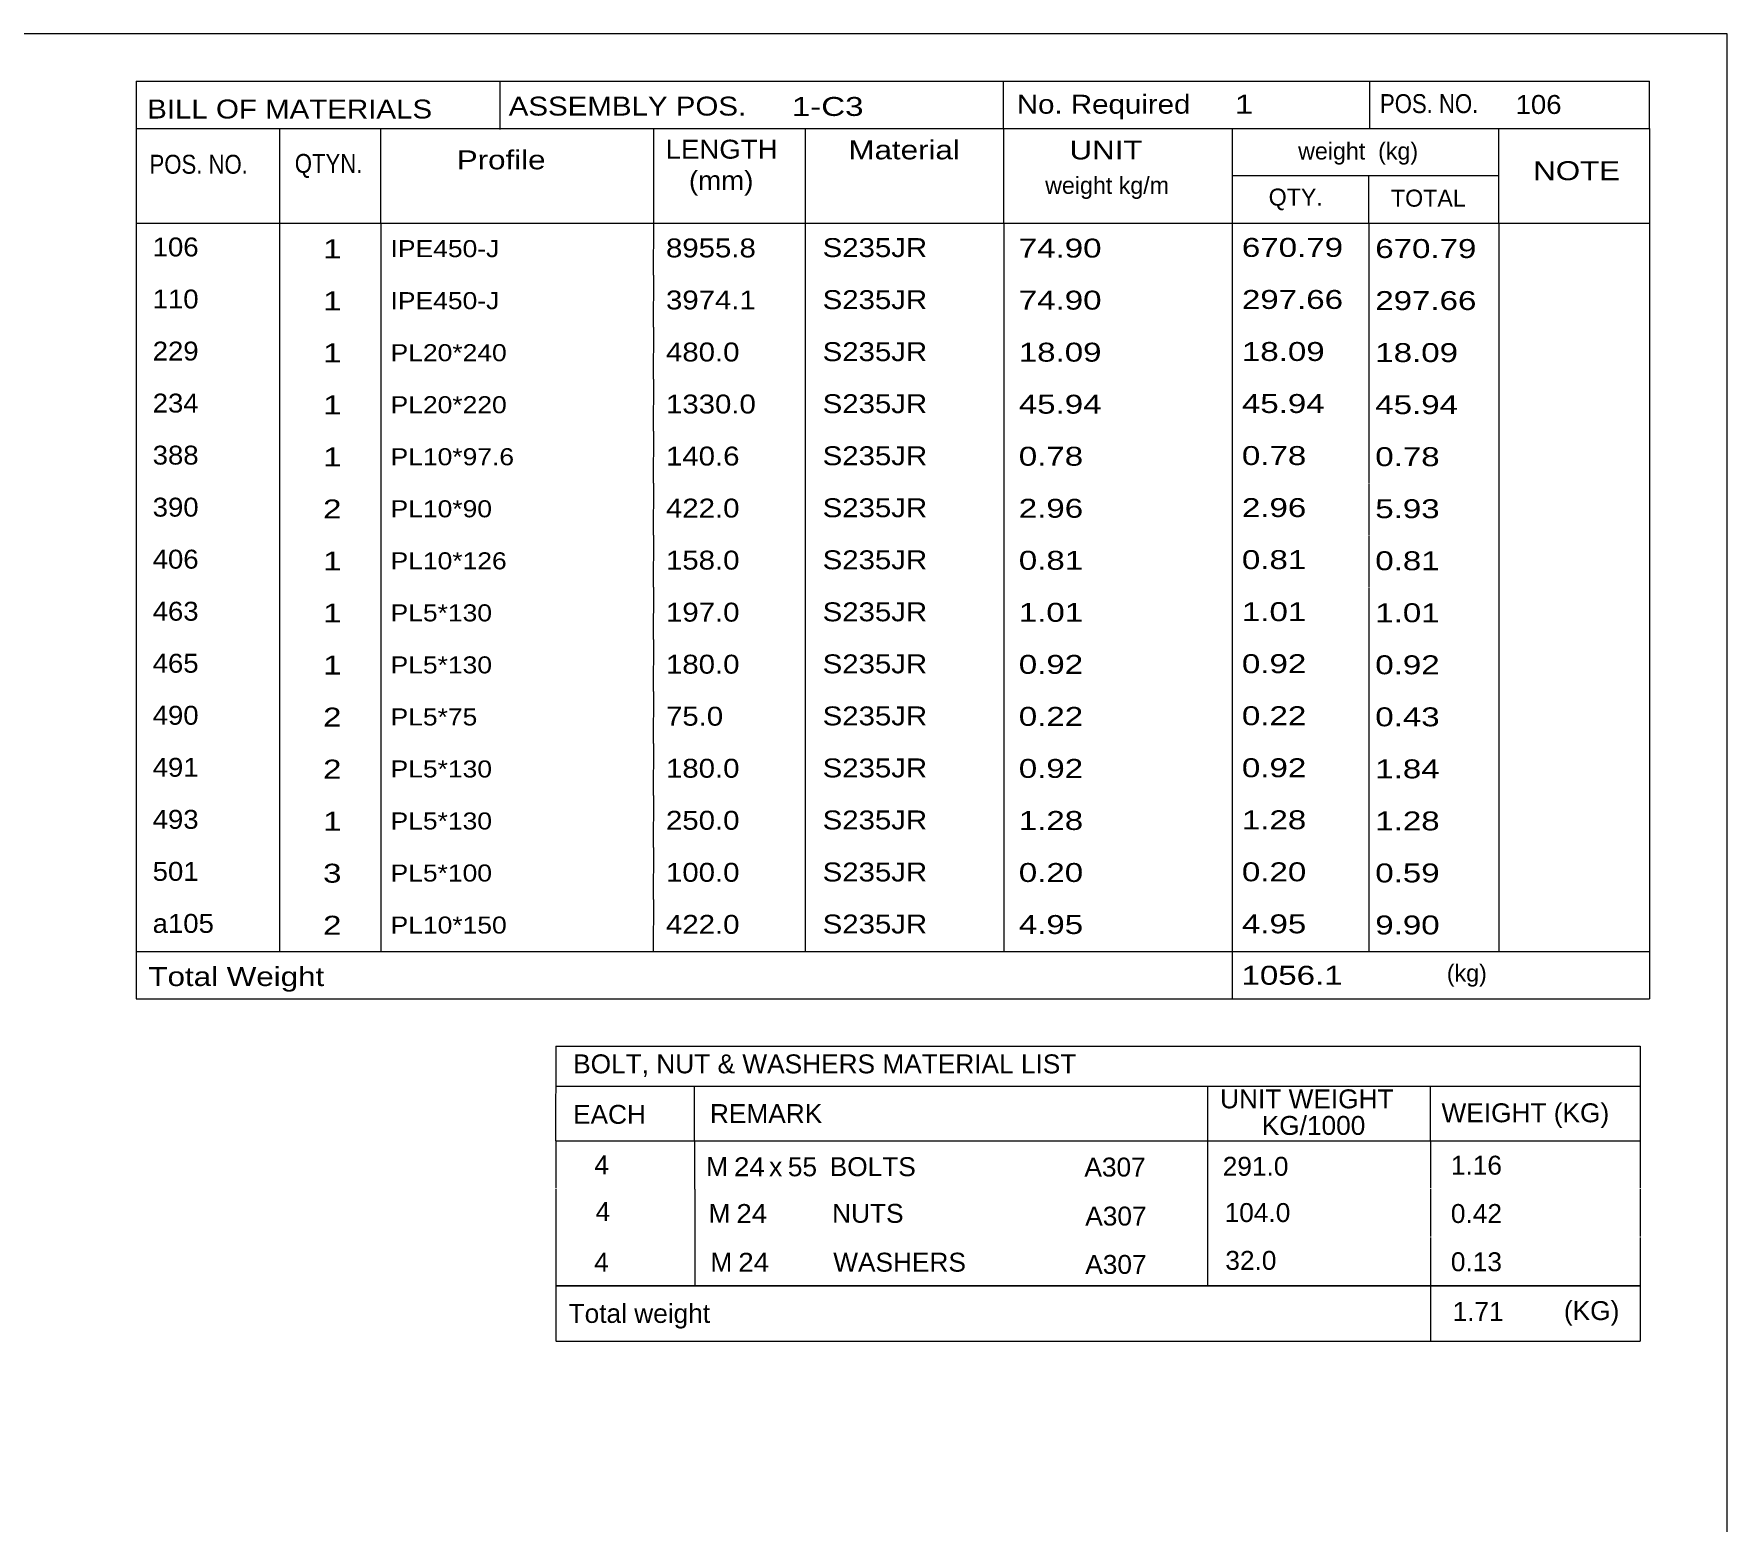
# Model space of a CAD drawing. Header units: millimetres. Extents: x 2 to 579, y 1 to 825.
# Drawn here: x 382.1 to 579, y 652 to 825 of the extents above; entities that cross this region are included whole.
import ezdxf

# ---------------------------------------------------------------- set-up
doc = ezdxf.new("R2010")
doc.units = ezdxf.units.MM
doc.linetypes.add('XKITLINE00', pattern=[0])
doc.layers.add('DrawingSheet', color=5, linetype='Continuous', lineweight=0)
doc.layers.add('OtherObjectType', color=7, linetype='Continuous', lineweight=0)
doc.styles.add('ARIAL_NARROW', font='ARIALN.TTF')

# ---------------------------------------------------------------- blocks, each defined once
blk = doc.blocks.new('*A103')
at = {"layer": 'DrawingSheet', "color": 5, "linetype": 'XKITLINE00', "lineweight": 0}
for p, q in [((579, 825), (5, 825)), ((579, 5), (579, 825))]:
    blk.add_line(p, q, dxfattribs=at)
blk = doc.blocks.new('*A104')
at = {"layer": 'OtherObjectType', "color": 7, "linetype": 'XKITLINE00', "lineweight": 0}
for p, q in [((442.76, 707.3), (442.75, 696.3)), ((442.76, 707.3), (568.88, 707.3)), ((568.88, 707.3), (568.88, 696.3)), ((442.75, 702.65), (568.88, 702.65)), ((458.87, 702.66), (458.87, 696.3)), ((518.57, 702.66), (518.57, 696.3)), ((544.47, 702.64), (544.47, 696.3)), ((442.76, 696.27), (442.76, 690.77)), ((442.77, 696.3), (568.88, 696.3)), ((458.92, 696.3), (458.92, 690.68)), ((518.57, 696.3), (518.57, 690.68)), ((544.5, 696.3), (544.5, 690.8)), ((568.88, 696.3), (568.88, 690.8)), ((442.79, 690.68), (442.79, 685.07)), ((458.95, 690.68), (458.95, 685.06)), ((518.57, 690.68), (518.57, 685.06)), ((544.5, 690.68), (544.5, 685.18)), ((568.88, 690.68), (568.88, 685.18)), ((442.79, 685.05), (442.79, 679.48)), ((458.95, 685.06), (458.95, 679.44)), ((518.57, 685.06), (518.57, 679.44)), ((544.5, 685.06), (544.5, 679.45)), ((568.88, 685.06), (568.88, 679.45)), ((568.88, 679.45), (442.75, 679.48)), ((442.78, 679.44), (442.78, 673.04)), ((442.85, 679.44), (568.87, 679.44)), ((544.5, 679.41), (544.5, 672.99)), ((568.87, 679.41), (568.87, 673)), ((442.77, 673), (568.87, 673))]:
    blk.add_line(p, q, dxfattribs=at)
at = {"layer": 'OtherObjectType', "color": 7, "style": 'ARIAL_NARROW'}
for s, width, p in [('BOLT, NUT & WASHERS MATERIAL LIST', 1.211571, (444.79, 704.14)), ('UNIT WEIGHT', 1.211571, (520.03, 700.07)), ('EACH', 1.211571, (444.78, 698.27)), ('REMARK', 1.211571, (460.7, 698.36)), (' KG/1000', 1.211571, (524.02, 696.98)), ('WEIGHT (KG)', 1.211571, (545.78, 698.45)), ('4', 1.211571, (447.26, 692.4)), ('M', 1.211571, (460.26, 692.2)), ('24', 1.275, (463.5, 692.18)), ('x', 1.211571, (467.58, 692.18)), ('55', 1.211571, (469.76, 692.17)), ('BOLTS', 1.211571, (474.63, 692.19)), ('A307', 1.211571, (504.25, 692.14)), ('291.0', 1.211571, (520.34, 692.23)), ('1.16', 1.211571, (546.87, 692.36)), ('4', 1.211571, (447.4, 686.96)), ('M', 1.211571, (460.54, 686.76)), ('24', 1.275, (463.78, 686.74)), ('NUTS', 1.211571, (474.91, 686.76)), ('A307', 1.211571, (504.35, 686.44)), ('104.0', 1.211571, (520.56, 686.85)), ('0.42', 1.211571, (546.87, 686.74)), ('32.0', 1.211571, (520.64, 681.29)), ('0.13', 1.211571, (546.87, 681.13)), ('4', 1.211571, (447.24, 681.09)), ('M', 1.211571, (460.76, 681.09)), ('24', 1.275, (464, 681.07)), ('WASHERS', 1.211571, (475.04, 681.08)), ('A307', 1.211571, (504.35, 680.82)), ('Total weight', 1.211571, (444.26, 675.12)), ('1.71', 1.211571, (547.07, 675.35)), ('(KG)', 1.211571, (560.02, 675.45))]:
    blk.add_text(s, height=2.2, dxfattribs=dict(at, width=width)).set_placement(p)
blk = doc.blocks.new('*A109')
at = {"layer": 'OtherObjectType', "color": 7, "linetype": 'XKITLINE00', "lineweight": 0}
for p, q in [((393.98, 819.5), (569.98, 819.5)), ((393.98, 819.5), (393.98, 808.5)), ((436.26, 819.42), (436.26, 813.87)), ((494.85, 814), (494.85, 819.5)), ((537.43, 813.96), (537.43, 819.42)), ((569.98, 814), (569.98, 819.5)), ((393.98, 814), (569.98, 814)), ((410.64, 814), (410.64, 803)), ((422.4, 813.98), (422.4, 803.03)), ((454.12, 813.99), (454.13, 803)), ((471.78, 813.98), (471.78, 803)), ((494.85, 813.98), (494.85, 803)), ((521.43, 814), (521.43, 803)), ((552.42, 814), (552.42, 803)), ((569.98, 814), (569.98, 808.5)), ((393.98, 808.5), (393.98, 803)), ((521.45, 808.52), (552.45, 808.52)), ((537.28, 808.52), (537.28, 803)), ((569.98, 808.5), (569.98, 803)), ((393.98, 803), (569.98, 803)), ((393.98, 803), (393.98, 796.95)), ((410.63, 803), (410.63, 796.95)), ((422.44, 802.99), (422.44, 796.95)), ((454.12, 803), (454.11, 796.95)), ((471.79, 803), (471.79, 796.95)), ((494.87, 803), (494.87, 796.95)), ((521.44, 803), (521.44, 796.95)), ((537.33, 802.95), (537.33, 796.95)), ((552.43, 803), (552.43, 796.95)), ((569.98, 803), (569.98, 796.95)), ((393.98, 796.95), (393.98, 790.9)), ((410.63, 796.95), (410.63, 790.9)), ((422.44, 796.94), (422.44, 790.9)), ((454.12, 796.95), (454.11, 790.9)), ((471.79, 796.95), (471.79, 790.9)), ((494.87, 796.95), (494.87, 790.9)), ((521.44, 796.95), (521.44, 790.9)), ((537.33, 796.9), (537.33, 790.9)), ((552.43, 796.95), (552.43, 790.9)), ((569.98, 796.95), (569.98, 790.9)), ((393.98, 790.9), (393.98, 784.85)), ((410.63, 790.9), (410.63, 784.85)), ((422.44, 790.89), (422.44, 784.85)), ((454.12, 790.9), (454.11, 784.85)), ((471.79, 790.9), (471.79, 784.85)), ((494.87, 790.9), (494.87, 784.85)), ((521.44, 790.9), (521.44, 784.85)), ((537.33, 790.85), (537.33, 784.85)), ((552.43, 790.9), (552.43, 784.85)), ((569.98, 790.9), (569.98, 784.85)), ((393.98, 784.85), (393.98, 778.8)), ((410.63, 784.85), (410.63, 778.8)), ((422.44, 784.84), (422.44, 778.8)), ((454.12, 784.85), (454.11, 778.8)), ((471.79, 784.85), (471.79, 778.8)), ((494.87, 784.85), (494.87, 778.8)), ((521.44, 784.85), (521.44, 778.8)), ((537.33, 784.8), (537.33, 778.8)), ((552.43, 784.85), (552.43, 778.8)), ((569.98, 784.85), (569.98, 778.8)), ((393.98, 778.8), (393.98, 772.75)), ((410.63, 778.8), (410.63, 772.75)), ((422.44, 778.79), (422.44, 772.75)), ((454.12, 778.8), (454.11, 772.75)), ((471.79, 778.8), (471.79, 772.75)), ((494.87, 778.8), (494.87, 772.75)), ((521.44, 778.8), (521.44, 772.75)), ((537.33, 778.75), (537.33, 772.75)), ((552.43, 778.8), (552.43, 772.75)), ((569.98, 778.8), (569.98, 772.75)), ((393.98, 772.75), (393.98, 766.7)), ((410.63, 772.75), (410.63, 766.7)), ((422.44, 772.74), (422.44, 766.7)), ((454.12, 772.75), (454.11, 766.7)), ((471.79, 772.75), (471.79, 766.7)), ((494.87, 772.75), (494.87, 766.7)), ((521.44, 772.75), (521.44, 766.7)), ((537.33, 772.7), (537.33, 766.7)), ((552.43, 772.75), (552.43, 766.7)), ((569.98, 772.75), (569.98, 766.7)), ((393.98, 766.7), (393.98, 760.65)), ((410.63, 766.7), (410.63, 760.65)), ((422.44, 766.69), (422.44, 760.65)), ((454.12, 766.7), (454.11, 760.65)), ((471.79, 766.7), (471.79, 760.65)), ((494.87, 766.7), (494.87, 760.65)), ((521.44, 766.7), (521.44, 760.65)), ((537.33, 766.65), (537.33, 760.65)), ((552.43, 766.7), (552.43, 760.65)), ((569.98, 766.7), (569.98, 760.65)), ((393.98, 760.65), (393.98, 754.6)), ((410.63, 760.65), (410.63, 754.6)), ((422.44, 760.64), (422.44, 754.6)), ((454.12, 760.65), (454.11, 754.6)), ((471.79, 760.65), (471.79, 754.6)), ((494.87, 760.65), (494.87, 754.6)), ((521.44, 760.65), (521.44, 754.6)), ((537.33, 760.6), (537.33, 754.6)), ((552.43, 760.65), (552.43, 754.6)), ((569.98, 760.65), (569.98, 754.6)), ((393.98, 754.6), (393.98, 748.55)), ((410.63, 754.6), (410.63, 748.55)), ((422.44, 754.59), (422.44, 748.55)), ((454.12, 754.6), (454.11, 748.55)), ((471.79, 754.6), (471.79, 748.55)), ((494.87, 754.6), (494.87, 748.55)), ((521.44, 754.6), (521.44, 748.55)), ((537.33, 754.55), (537.33, 748.55)), ((552.43, 754.6), (552.43, 748.55)), ((569.98, 754.6), (569.98, 748.55)), ((393.98, 748.55), (393.98, 742.5)), ((410.63, 748.55), (410.63, 742.5)), ((422.44, 748.54), (422.44, 742.5)), ((454.12, 748.55), (454.11, 742.5)), ((471.79, 748.55), (471.79, 742.5)), ((494.87, 748.55), (494.87, 742.5)), ((521.44, 748.55), (521.44, 742.5)), ((537.33, 748.5), (537.33, 742.5)), ((552.43, 748.55), (552.43, 742.5)), ((569.98, 748.55), (569.98, 742.5)), ((393.98, 742.5), (393.98, 736.45)), ((410.63, 742.5), (410.63, 736.45)), ((422.44, 742.49), (422.44, 736.45)), ((454.12, 742.5), (454.11, 736.45)), ((471.79, 742.5), (471.79, 736.45)), ((494.87, 742.5), (494.87, 736.45)), ((521.44, 742.5), (521.44, 736.45)), ((537.33, 742.45), (537.33, 736.45)), ((552.43, 742.5), (552.43, 736.45)), ((569.98, 742.5), (569.98, 736.45)), ((393.98, 736.45), (393.98, 730.4)), ((410.63, 736.45), (410.63, 730.4)), ((422.44, 736.44), (422.44, 730.4)), ((454.12, 736.45), (454.11, 730.4)), ((471.79, 736.45), (471.79, 730.4)), ((494.87, 736.45), (494.87, 730.4)), ((521.44, 736.45), (521.44, 730.4)), ((537.33, 736.4), (537.33, 730.4)), ((552.43, 736.45), (552.43, 730.4)), ((569.98, 736.45), (569.98, 730.4)), ((393.98, 730.4), (393.98, 724.35)), ((410.63, 730.4), (410.63, 724.35)), ((422.44, 730.39), (422.44, 724.35)), ((454.12, 730.4), (454.11, 724.35)), ((471.79, 730.4), (471.79, 724.35)), ((494.87, 730.4), (494.87, 724.35)), ((521.44, 730.4), (521.44, 724.35)), ((537.33, 730.35), (537.33, 724.35)), ((552.43, 730.4), (552.43, 724.35)), ((569.98, 730.4), (569.98, 724.35)), ((393.98, 724.35), (393.98, 718.3)), ((410.63, 724.35), (410.63, 718.3)), ((422.44, 724.34), (422.44, 718.3)), ((454.12, 724.35), (454.11, 718.3)), ((471.79, 724.35), (471.79, 718.3)), ((494.87, 724.35), (494.87, 718.3)), ((521.44, 724.35), (521.44, 718.3)), ((537.33, 724.3), (537.33, 718.3)), ((552.43, 724.35), (552.43, 718.3)), ((569.98, 724.35), (569.98, 718.3)), ((393.98, 718.3), (569.98, 718.3)), ((393.98, 718.3), (393.98, 712.8)), ((521.44, 718.3), (521.44, 712.8)), ((569.98, 718.3), (569.98, 712.8)), ((393.98, 712.8), (569.98, 712.8))]:
    blk.add_line(p, q, dxfattribs=at)
at = {"layer": 'OtherObjectType', "color": 7, "style": 'ARIAL_NARROW'}
for s, height, width, p in [('BILL OF MATERIALS', 2.2, 1.36, (395.25, 815.16)), ('ASSEMBLY POS.', 2.2, 1.36, (437.3, 815.5)), ('1-C3', 2.2, 1.525501, (470.23, 815.46)), ('No. Required', 2.2, 1.36, (496.39, 815.72)), ('1', 2.2, 1.525501, (521.75, 815.72)), ('POS. NO.', 2.2, 1.02, (538.63, 815.79)), ('106', 2.2, 1.270501, (554.4, 815.69)), ('Profile', 2.2, 1.445, (431.26, 809.25)), ('LENGTH', 2.2, 1.275, (455.54, 810.49)), ('Material', 2.2, 1.445, (476.81, 810.41)), ('UNIT', 2.2, 1.445, (502.52, 810.4)), ('weight  (kg)', 1.98, 1.19, (529.11, 810.39)), ('POS. NO.', 2.2, 1.02, (395.53, 808.74)), ('QTYN.', 2.2, 1.02, (412.42, 808.84)), ('NOTE', 2.2, 1.445, (556.44, 807.99)), ('(mm)', 2.2, 1.275, (458.26, 806.86)), ('weight kg/m', 1.98, 1.19, (499.69, 806.4)), ('QTY.', 1.98, 1.19, (525.68, 805.03)), ('TOTAL', 1.98, 1.19, (539.9, 804.91)), ('106', 2.2, 1.270501, (395.89, 799.12)), ('1', 2.2, 1.525501, (415.71, 798.91)), ('IPE450-J', 1.98, 1.355501, (423.56, 799.04)), ('8955.8', 2.2, 1.355501, (455.59, 799.01)), ('S235JR', 2.2, 1.355501, (473.81, 799.05)), ('74.90', 2.2, 1.525501, (496.62, 798.99)), ('670.79', 2.2, 1.525501, (522.57, 799.07)), ('670.79', 2.2, 1.525501, (538.08, 798.94)), ('110', 2.2, 1.270501, (395.89, 793.07)), ('1', 2.2, 1.525501, (415.71, 792.86)), ('IPE450-J', 1.98, 1.355501, (423.56, 792.99)), ('3974.1', 2.2, 1.355501, (455.59, 792.96)), ('S235JR', 2.2, 1.355501, (473.81, 793)), ('74.90', 2.2, 1.525501, (496.62, 792.94)), ('297.66', 2.2, 1.525501, (522.57, 793.02)), ('297.66', 2.2, 1.525501, (538.08, 792.89)), ('229', 2.2, 1.270501, (395.89, 787.02)), ('1', 2.2, 1.525501, (415.71, 786.81)), ('PL20*240', 1.98, 1.355501, (423.56, 786.94)), ('480.0', 2.2, 1.355501, (455.59, 786.91)), ('S235JR', 2.2, 1.355501, (473.81, 786.95)), ('18.09', 2.2, 1.525501, (496.62, 786.89)), ('18.09', 2.2, 1.525501, (522.57, 786.97)), ('18.09', 2.2, 1.525501, (538.08, 786.84)), ('234', 2.2, 1.270501, (395.89, 780.97)), ('1', 2.2, 1.525501, (415.71, 780.76)), ('PL20*220', 1.98, 1.355501, (423.56, 780.89)), ('1330.0', 2.2, 1.355501, (455.59, 780.86)), ('S235JR', 2.2, 1.355501, (473.81, 780.9)), ('45.94', 2.2, 1.525501, (496.62, 780.84)), ('45.94', 2.2, 1.525501, (522.57, 780.92)), ('45.94', 2.2, 1.525501, (538.08, 780.79)), ('388', 2.2, 1.270501, (395.89, 774.92)), ('1', 2.2, 1.525501, (415.71, 774.71)), ('PL10*97.6', 1.98, 1.355501, (423.56, 774.84)), ('140.6', 2.2, 1.355501, (455.59, 774.81)), ('S235JR', 2.2, 1.355501, (473.81, 774.85)), ('0.78', 2.2, 1.525501, (496.62, 774.79)), ('0.78', 2.2, 1.525501, (522.57, 774.87)), ('0.78', 2.2, 1.525501, (538.08, 774.74)), ('390', 2.2, 1.270501, (395.89, 768.87)), ('2', 2.2, 1.525501, (415.71, 768.66)), ('PL10*90', 1.98, 1.355501, (423.56, 768.79)), ('422.0', 2.2, 1.355501, (455.59, 768.76)), ('S235JR', 2.2, 1.355501, (473.81, 768.8)), ('2.96', 2.2, 1.525501, (496.62, 768.74)), ('2.96', 2.2, 1.525501, (522.57, 768.82)), ('5.93', 2.2, 1.525501, (538.08, 768.69)), ('406', 2.2, 1.270501, (395.89, 762.82)), ('1', 2.2, 1.525501, (415.71, 762.61)), ('PL10*126', 1.98, 1.355501, (423.56, 762.74)), ('158.0', 2.2, 1.355501, (455.59, 762.71)), ('S235JR', 2.2, 1.355501, (473.81, 762.75)), ('0.81', 2.2, 1.525501, (496.62, 762.69)), ('0.81', 2.2, 1.525501, (522.57, 762.77)), ('0.81', 2.2, 1.525501, (538.08, 762.64)), ('463', 2.2, 1.270501, (395.89, 756.77)), ('1', 2.2, 1.525501, (415.71, 756.56)), ('PL5*130', 1.98, 1.355501, (423.56, 756.69)), ('197.0', 2.2, 1.355501, (455.59, 756.66)), ('S235JR', 2.2, 1.355501, (473.81, 756.7)), ('1.01', 2.2, 1.525501, (496.62, 756.64)), ('1.01', 2.2, 1.525501, (522.57, 756.72)), ('1.01', 2.2, 1.525501, (538.08, 756.59)), ('465', 2.2, 1.270501, (395.89, 750.72)), ('1', 2.2, 1.525501, (415.71, 750.51)), ('PL5*130', 1.98, 1.355501, (423.56, 750.64)), ('180.0', 2.2, 1.355501, (455.59, 750.61)), ('S235JR', 2.2, 1.355501, (473.81, 750.65)), ('0.92', 2.2, 1.525501, (496.62, 750.59)), ('0.92', 2.2, 1.525501, (522.57, 750.67)), ('0.92', 2.2, 1.525501, (538.08, 750.54)), ('490', 2.2, 1.270501, (395.89, 744.67)), ('2', 2.2, 1.525501, (415.71, 744.46)), ('PL5*75', 1.98, 1.355501, (423.56, 744.59)), ('75.0', 2.2, 1.355501, (455.59, 744.56)), ('S235JR', 2.2, 1.355501, (473.81, 744.6)), ('0.22', 2.2, 1.525501, (496.62, 744.54)), ('0.22', 2.2, 1.525501, (522.57, 744.62)), ('0.43', 2.2, 1.525501, (538.08, 744.49)), ('491', 2.2, 1.270501, (395.89, 738.62)), ('2', 2.2, 1.525501, (415.71, 738.41)), ('PL5*130', 1.98, 1.355501, (423.56, 738.54)), ('180.0', 2.2, 1.355501, (455.59, 738.51)), ('S235JR', 2.2, 1.355501, (473.81, 738.55)), ('0.92', 2.2, 1.525501, (496.62, 738.49)), ('0.92', 2.2, 1.525501, (522.57, 738.57)), ('1.84', 2.2, 1.525501, (538.08, 738.44)), ('493', 2.2, 1.270501, (395.89, 732.57)), ('1', 2.2, 1.525501, (415.71, 732.36)), ('250.0', 2.2, 1.355501, (455.59, 732.46)), ('S235JR', 2.2, 1.355501, (473.81, 732.5)), ('1.28', 2.2, 1.525501, (496.62, 732.44)), ('1.28', 2.2, 1.525501, (522.57, 732.52)), ('1.28', 2.2, 1.525501, (538.08, 732.39)), ('PL5*130', 1.98, 1.355501, (423.56, 732.49)), ('501', 2.2, 1.270501, (395.89, 726.52)), ('100.0', 2.2, 1.355501, (455.59, 726.41)), ('S235JR', 2.2, 1.355501, (473.81, 726.45)), ('0.20', 2.2, 1.525501, (522.57, 726.47)), ('3', 2.2, 1.525501, (415.71, 726.31)), ('PL5*100', 1.98, 1.355501, (423.56, 726.44)), ('0.20', 2.2, 1.525501, (496.62, 726.39)), ('0.59', 2.2, 1.525501, (538.08, 726.34)), ('a105', 2.2, 1.270501, (395.89, 720.47)), ('2', 2.2, 1.525501, (415.71, 720.26)), ('PL10*150', 1.98, 1.355501, (423.56, 720.39)), ('422.0', 2.2, 1.355501, (455.59, 720.36)), ('S235JR', 2.2, 1.355501, (473.81, 720.4)), ('4.95', 2.2, 1.525501, (496.62, 720.34)), ('4.95', 2.2, 1.525501, (522.57, 720.42)), ('9.90', 2.2, 1.525501, (538.08, 720.29)), ('(kg)', 1.98, 1.19, (546.4, 714.81)), ('Total Weight', 2.2, 1.445, (395.4, 714.29)), ('1056.1', 2.2, 1.525501, (522.52, 714.44))]:
    blk.add_text(s, height=height, dxfattribs=dict(at, width=width)).set_placement(p)

msp = doc.modelspace()

# ---------------------------------------------------------------- block references
at = {"lineweight": 0}
for name in ['*A103', '*A109', '*A104']:
    msp.add_blockref(name, (0, 0), dxfattribs=at)

doc.saveas('drawing.dxf')
